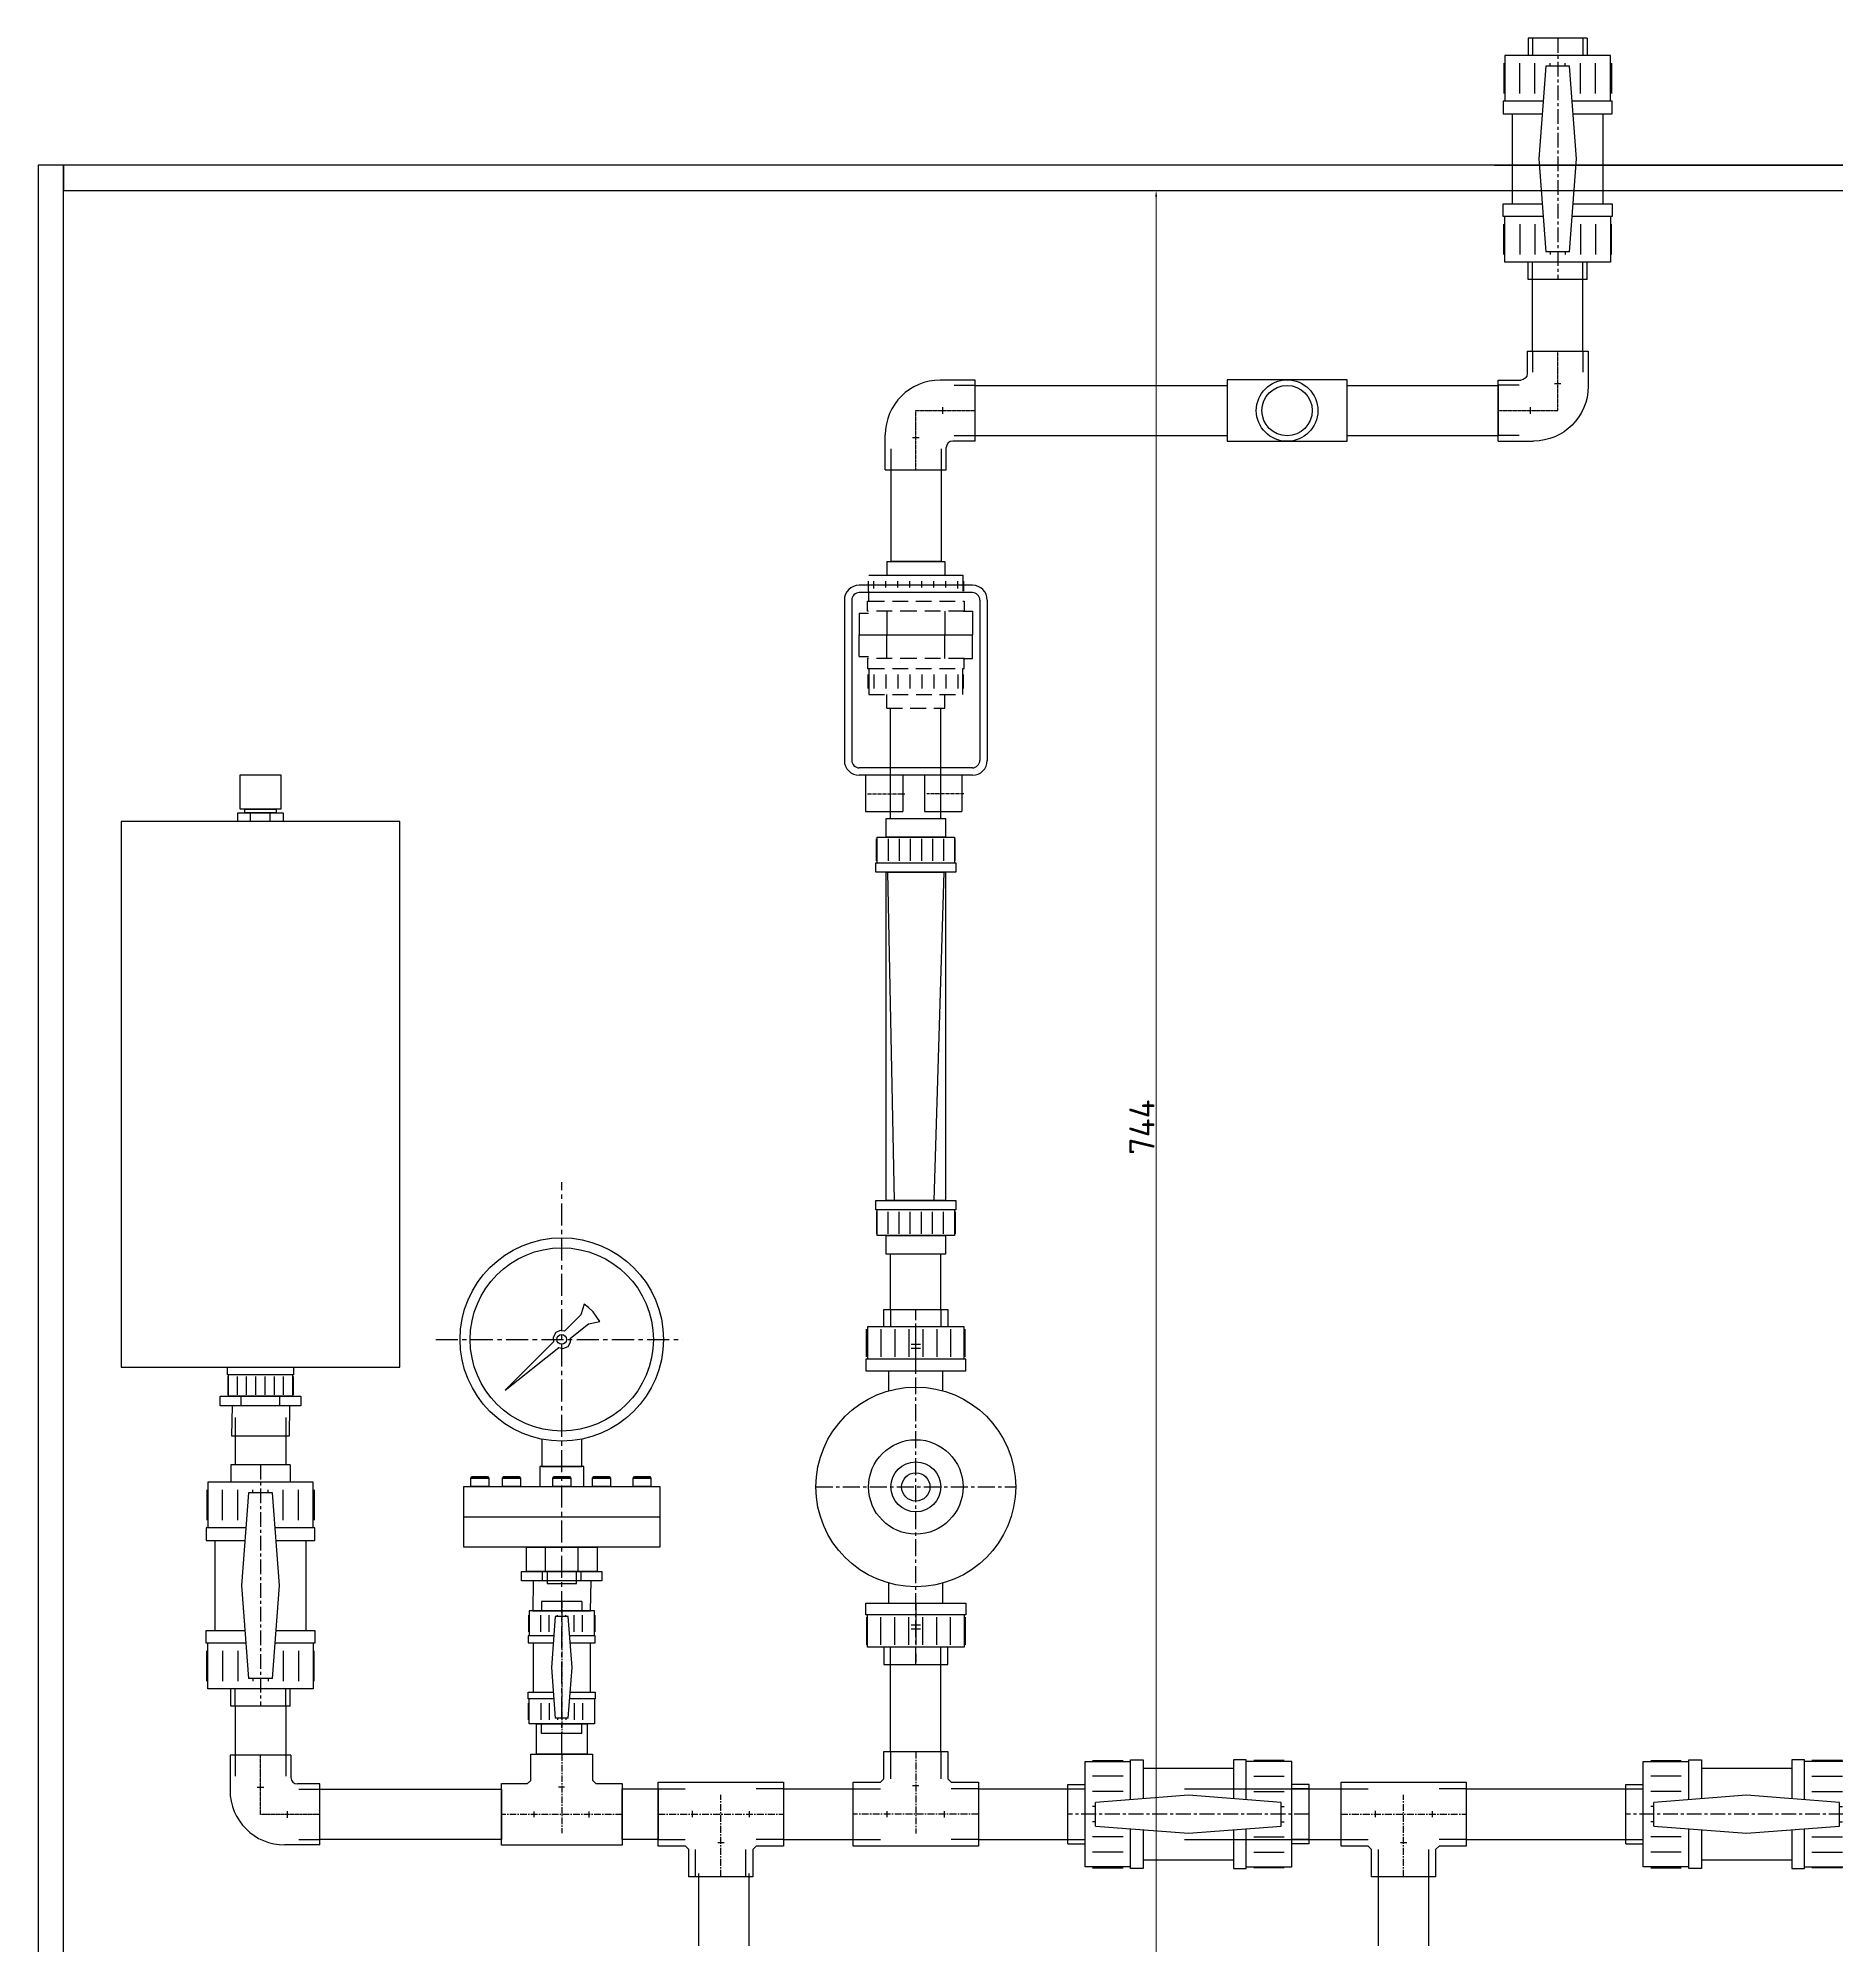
# Model space of a CAD drawing. Header units: inches. Extents: x 13 to 12015, y 11 to 4983.
# Drawn here: x 6509 to 7223, y 4225 to 4983 of the extents above; entities that cross this region are included whole.
import ezdxf

# ---------------------------------------------------------------- set-up
doc = ezdxf.new("R2010")
doc.units = ezdxf.units.IN
doc.header["$MEASUREMENT"] = 0
for name, pattern in [('004_(М5) Пунктир 4мм на 2мм', [0]), ('005_(М5) Пунктир 5мм на 2мм', [0]), ('MITTE', [2, 1.25, -0.25, 0.25, -0.25]), ('VERDECKT', [0.375, 0.25, -0.125])]:
    doc.linetypes.add(name, pattern=pattern)
for name, color, linetype in [('KÖRPERKANTE', 7, 'Continuous'), ('Mitte', 6, 'MITTE'), ('VERDECKT', 140, 'VERDECKT')]:
    doc.layers.add(name, color=color, linetype=linetype)
doc.styles.add('Simplex25.085.15', font='isocpeur.ttf', dxfattribs={"height": 2.5})
doc.dimstyles.new('M1.1standart', dxfattribs={"dimtxt": 1, "dimasz": 2.5, "dimexe": 1.25, "dimexo": 0.625, "dimtad": 1, "dimdec": 1, "dimtxsty": 'Simplex25.085.15', "dimcen": 2.5, "dimadec": 0, "dimazin": 0, "dimtfac": 1, "dimtdec": 1, "dimtmove": 0, "dimatfit": 3, "dimldrblk": 'OBLIQUE', "dimfxl": 1.25, "dimlwd": 9, "dimlwe": 9, "dimarcsym": 0})

# ---------------------------------------------------------------- blocks, each defined once
blk = doc.blocks.new('2WEG_15')
for p, q in [((-12.5, 102), (12.5, 102)), ((-12.5, 102), (-12.5, 94.66)), ((12.5, 102), (12.5, 94.66)), ((-22.73, 91.46), (-22.73, 78.62)), ((-16.05, 78.62), (-16.05, 91.46)), ((-9.63, 78.62), (-9.63, 91.46)), ((-8, 51), (-5, 90.23)), ((-5, 90.23), (5, 90.23)), ((-3.21, 90.23), (-3.21, 91.46)), ((3.21, 90.23), (3.21, 91.46)), ((5, 90.23), (8, 51)), ((9.63, 78.62), (9.63, 91.46)), ((16.05, 78.62), (16.05, 91.46)), ((22.73, 91.46), (22.73, 78.62)), ((-22.3, 75.41), (-6.13, 75.41)), ((6.13, 75.41), (22.3, 75.41)), ((-19.29, 31.94), (-19.29, 70.06)), ((19.29, 70.06), (19.29, 31.94)), ((19.29, 70.06), (19.29, 67.68)), ((-5, 11.77), (-8, 51)), ((8, 51), (5, 11.77)), ((-6.54, 31.94), (-23, 31.94)), ((-23, 31.94), (-23, 26.59)), ((-23, 26.59), (-22.3, 26.59)), ((-22.3, 26.59), (-6.13, 26.59)), ((-22.3, 26.59), (-22.3, 7.34)), ((6.13, 26.59), (22.3, 26.59)), ((23, 31.94), (6.54, 31.94)), ((22.3, 7.34), (22.3, 26.59)), ((22.3, 26.59), (23, 26.59)), ((23, 26.59), (23, 31.94)), ((-22.73, 10.54), (-22.73, 23.38)), ((-16.05, 23.38), (-16.05, 10.54)), ((-9.63, 23.38), (-9.63, 10.54)), ((9.63, 23.38), (9.63, 10.54)), ((16.05, 23.38), (16.05, 10.54)), ((22.73, 10.54), (22.73, 23.38)), ((-5, 11.77), (5, 11.77)), ((-3.21, 11.77), (-3.21, 10.54)), ((3.21, 11.77), (3.21, 10.54)), ((-22.3, 7.34), (22.3, 7.34)), ((-12.5, 0), (-12.5, 7.34)), ((-12.5, 0), (12.5, 0)), ((12.5, 0), (12.5, 7.34))]:
    blk.add_line(p, q)
at = {"color": 253, "linetype": 'MITTE', "ltscale": 5}
blk.add_line((0, 102), (0, 0), dxfattribs=at)
blk.add_lwpolyline([(-6.54, 70.06), (-23, 70.06), (-23, 75.41), (-22.3, 75.41), (-22.3, 94.66), (22.3, 94.66), (22.3, 75.41), (23, 75.41), (23, 70.06), (6.54, 70.06)])
blk = doc.blocks.new('t__dn40')
at = {"layer": 'KÖRPERKANTE', "ltscale": 25}
for p, q in [((-26, 2.9), (-26, -2.8)), ((26, 2.7), (26, -2.8)), ((3.1, -26), (-2.7, -26))]:
    blk.add_line(p, q, dxfattribs=at)
at = {"layer": 'KÖRPERKANTE', "ltscale": 25, "flags": 128}
blk.add_lwpolyline([(-57, 29.2), (57, 29.2), (57, -29.2), (32.3, -29.2), (29.2, -32.2), (29.2, -57), (-29.2, -57), (-29.2, -32.3), (-32.2, -29.2), (-57, -29.2), (-57, 29.2)], dxfattribs=at)
at = {"layer": 'Mitte', "color": 253, "ltscale": 5}
for p, q in [((0, -57), (0, 17.7)), ((-57, 0), (57, 0))]:
    blk.add_line(p, q, dxfattribs=at)
blk = doc.blocks.new('2weg_25')
at = {"ltscale": 25}
for p, q in [((-33.2, 118.4), (-33.2, 101.7)), ((-20.8, 101.7), (-20.8, 118.4)), ((-20.2, 132), (20.2, 132)), ((-20.2, 132), (-20.2, 122.5)), ((-12.5, 101.7), (-12.5, 118.4)), ((-10.4, 66), (-6.5, 116.8)), ((-6.5, 116.8), (6.5, 116.8)), ((-4.2, 116.8), (-4.2, 118.4)), ((4.2, 116.8), (4.2, 118.4)), ((6.5, 116.8), (10.4, 66)), ((12.5, 101.7), (12.5, 118.4)), ((20.2, 132), (20.2, 122.5)), ((20.8, 101.7), (20.8, 118.4)), ((33.2, 118.4), (33.2, 101.7)), ((-32.6, 97.6), (-7.9, 97.6)), ((7.9, 97.6), (32.6, 97.6)), ((-28.7, 41.3), (-28.7, 90.7)), ((28.7, 90.7), (28.7, 41.3)), ((28.7, 90.7), (28.7, 87.6)), ((-6.5, 15.2), (-10.4, 66)), ((10.4, 66), (6.5, 15.2)), ((-33.5, 41.3), (-33.5, 34.4)), ((-8.5, 41.3), (-33.5, 41.3)), ((33.5, 41.3), (8.5, 41.3)), ((33.5, 34.4), (33.5, 41.3)), ((-33.5, 34.4), (-32.6, 34.4)), ((-33.2, 13.6), (-33.2, 30.3)), ((-32.6, 34.4), (-7.9, 34.4)), ((-32.6, 34.4), (-32.6, 9.5)), ((-20.8, 30.3), (-20.8, 13.6)), ((-12.5, 30.3), (-12.5, 13.6)), ((7.9, 34.4), (32.6, 34.4)), ((12.5, 30.3), (12.5, 13.6)), ((20.8, 30.3), (20.8, 13.6)), ((32.6, 9.5), (32.6, 34.4)), ((32.6, 34.4), (33.5, 34.4)), ((33.2, 13.6), (33.2, 30.3)), ((-32.6, 9.5), (32.6, 9.5)), ((-20.2, 0), (-20.2, 9.5)), ((-20.2, 0), (20.2, 0)), ((-6.5, 15.2), (6.5, 15.2)), ((-4.2, 15.2), (-4.2, 13.6)), ((4.2, 15.2), (4.2, 13.6)), ((20.2, 0), (20.2, 9.5))]:
    blk.add_line(p, q, dxfattribs=at)
at = {"color": 253, "linetype": 'MITTE', "ltscale": 5}
blk.add_line((0, 132), (0, 0), dxfattribs=at)
at = {"ltscale": 25}
blk.add_lwpolyline([(-8.5, 90.7), (-33.5, 90.7), (-33.5, 97.6), (-32.6, 97.6), (-32.6, 122.5), (32.6, 122.5), (32.6, 97.6), (33.5, 97.6), (33.5, 90.7), (8.5, 90.7)], dxfattribs=at)
blk = doc.blocks.new('90_DN32')
for p, q in [((-45.6, 23.4), (-18.6, 23.4)), ((-45.6, -23.4), (-28.4, -23.4)), ((-23.4, -45.6), (-23.4, -28.4)), ((23.4, -45.6), (23.4, -18.6))]:
    blk.add_line(p, q)
at = {"ltscale": 25}
for p, q in [((-45.6, 23.4), (-45.6, -23.4)), ((-20.8, 2.5), (-20.8, -2.5)), ((-2.5, -20.8), (2.5, -20.8)), ((-23.4, -45.6), (23.4, -45.6))]:
    blk.add_line(p, q, dxfattribs=at)
for centre, radius in [((-18.6, -18.6), 42), ((-28.4, -28.4), 5)]:
    blk.add_arc(centre, radius, 0, 90)
at = {"layer": 'Mitte', "color": 253, "ltscale": 0.3}
for p, q in [((-45.6, 0), (0, 0)), ((0, 0), (0, -45.6))]:
    blk.add_line(p, q, dxfattribs=at)
blk = doc.blocks.new('DRCKHA32')
at = {"color": 253, "linetype": 'MITTE', "ltscale": 10}
for p, q in [((0, -131.3), (0, 131.5)), ((-74, 0), (74, 0))]:
    blk.add_line(p, q, dxfattribs=at)
at = {"ltscale": 25}
for p, q in [((-36.6, 96.4), (-36.6, 116.9)), ((-25.8, 116.9), (-25.8, 96.4)), ((-15.5, 116.9), (-15.5, 96.4)), ((-5.2, 116.9), (-5.2, 96.4)), ((5.2, 116.9), (5.2, 96.4)), ((15.5, 116.9), (15.5, 96.4)), ((25.8, 116.9), (25.8, 96.4)), ((36.6, 96.4), (36.6, 116.9)), ((35.9, 94.7), (-35.9, 94.7)), ((-36.6, -96.4), (-36.6, -116.9)), ((35.9, -94.7), (-35.9, -94.7)), ((-25.8, -116.9), (-25.8, -96.4)), ((-15.5, -116.9), (-15.5, -96.4)), ((-5.2, -116.9), (-5.2, -96.4)), ((5.2, -116.9), (5.2, -96.4)), ((15.5, -116.9), (15.5, -96.4)), ((25.8, -116.9), (25.8, -96.4)), ((36.6, -96.4), (36.6, -116.9))]:
    blk.add_line(p, q, dxfattribs=at)
for p, q in [((-20, 71.2), (-20, 86.1)), ((20, 71.2), (20, 86.1)), ((-20, -85.9), (-20, -71.2)), ((20, -85.9), (20, -71.2))]:
    blk.add_line(p, q)
for points in [[(-23.7, 118.6), (-23.7, 131.5), (23.7, 131.5), (23.7, 118.6)], [(0, 86.1), (37, 86.1), (37, 94.7), (35.9, 94.7), (35.9, 118.6), (-35.9, 118.6), (-35.9, 94.7), (-37, 94.7), (-37, 86.1), (0, 86.1)], [(0, -86.1), (37, -86.1), (37, -94.7), (35.9, -94.7), (35.9, -118.6), (-35.9, -118.6), (-35.9, -94.7), (-37, -94.7), (-37, -86.1), (0, -86.1)], [(-23.7, -118.6), (-23.7, -131.5), (23.7, -131.5), (23.7, -118.6)]]:
    blk.add_lwpolyline(points, dxfattribs=at)
for radius in [74, 35, 18.5, 10.5]:
    blk.add_circle((0, 0), radius)
at = {"layer": 'Mitte', "color": 253, "ltscale": 25}
for p, q in [((0, 86.1), (0, 131.5)), ((3.4, 105.5), (-3.4, 105.5)), ((3.4, 102.5), (-3.4, 102.5)), ((0, -86.1), (0, -131.5)), ((3.4, -102.5), (-3.4, -102.5)), ((3.4, -105.5), (-3.4, -105.5))]:
    blk.add_line(p, q, dxfattribs=at)
blk = doc.blocks.new('*D90')
at = {"color": 0, "linetype": 'Continuous', "lineweight": 9, "transparency": 16777216}
for p, q in [((6976.53, 4922.51), (6951.9, 4922.51)), ((6953.15, 4181.04), (6953.15, 4920.01)), ((6976.53, 4178.54), (6951.9, 4178.54))]:
    blk.add_line(p, q, dxfattribs=at)
at = {"color": 0, "transparency": 16777216}
for points in [[(6952.73, 4920.01), (6953.56, 4920.01), (6953.15, 4922.51)], [(6952.73, 4181.04), (6953.56, 4181.04), (6953.15, 4178.54)]]:
    blk.add_solid(points, dxfattribs=at)
at = {"layer": 'Defpoints', "color": 0, "transparency": 16777216}
for p in [(6953.15, 4922.51), (6977.16, 4922.51), (6977.16, 4178.54)]:
    blk.add_point(p, dxfattribs=at)
at = {"color": 0, "transparency": 16777216, "insert": (6947.52, 4550.52), "char_height": 2.5, "attachment_point": 5, "rotation": 90, "style": 'Simplex25.085.15'}
blk.add_mtext('{\\H4x;744}', dxfattribs=at)
blk = doc.blocks.new('_Oblique')
at = {"color": 0, "linetype": 'ByBlock', "lineweight": -2}
blk.add_line((-0.5, -0.5), (0.5, 0.5), dxfattribs=at)

msp = doc.modelspace()

# ---------------------------------------------------------------- linework, layer by layer
at = {"color": 5, "linetype": '004_(М5) Пунктир 4мм на 2мм'}
for p, q in [((7102.5974, 4982.98203), (7102.5974, 4976.08792)), ((7122.5974, 4982.98203), (7122.5974, 4976.08792)), ((7102.5974, 4887.11512), (7102.5974, 4894.00923)), ((7122.5974, 4887.11512), (7122.5974, 4894.00923)), ((6587.48932, 4435.21883), (6587.48932, 4428.32472)), ((6607.48932, 4435.21883), (6607.48932, 4428.32472)), ((6587.48932, 4320.57199), (6587.48932, 4327.4661)), ((6607.48932, 4320.57199), (6607.48932, 4327.4661)), ((6847.7155, 4302.56179), (6847.7155, 4291.76677)), ((6867.7155, 4302.56179), (6867.7155, 4291.76677)), ((6755.41456, 4287.71385), (6766.18743, 4287.71385)), ((6805.11043, 4287.71385), (6794.33757, 4287.71385)), ((6832.86756, 4287.71385), (6843.64043, 4287.71385)), ((6882.56343, 4287.71385), (6871.79056, 4287.71385)), ((6918.03024, 4287.71385), (6924.92435, 4287.71385)), ((7013.89715, 4287.71385), (7007.00304, 4287.71385)), ((7026.56503, 4287.71385), (7037.3379, 4287.71385)), ((7076.2609, 4287.71385), (7065.48804, 4287.71385)), ((7139.68525, 4287.71385), (7146.57936, 4287.71385)), ((6755.41456, 4267.71385), (6766.18743, 4267.71385)), ((6805.11043, 4267.71385), (6794.33757, 4267.71385)), ((6832.86756, 4267.71385), (6843.64043, 4267.71385)), ((6882.56343, 4267.71385), (6871.79056, 4267.71385)), ((6918.03024, 4267.71385), (6924.92435, 4267.71385)), ((7013.89715, 4267.71385), (7007.00304, 4267.71385)), ((7026.56503, 4267.71385), (7037.3379, 4267.71385)), ((7076.2609, 4267.71385), (7065.48804, 4267.71385)), ((7139.68525, 4267.71385), (7146.57936, 4267.71385)), ((6770.2625, 4252.86592), (6770.2625, 4263.66094)), ((6790.2625, 4252.86592), (6790.2625, 4263.66094)), ((7041.41297, 4252.86592), (7041.41297, 4263.66094)), ((7061.41297, 4252.86592), (7061.41297, 4263.66094))]:
    msp.add_line(p, q, dxfattribs=at)
at = {"color": 30, "true_color": 0xf8991e}
for p, q in [((6519.19548, 2832.50775), (6519.19548, 4932.50775)), ((6519.19548, 4922.50775), (7849.19548, 4922.50775))]:
    msp.add_line(p, q, dxfattribs=at)
for p, q in [((6519.19548, 4932.50775), (6519.19548, 4922.50775)), ((7102.5974, 4858.68786), (7102.5974, 4887.11512)), ((7122.5974, 4858.68786), (7122.5974, 4887.11512)), ((6847.75221, 4811.51399), (6847.75221, 4775.18889)), ((6867.75221, 4811.51399), (6867.75221, 4775.18889)), ((6847.7155, 4673.09788), (6847.7155, 4716.8813)), ((6867.7155, 4673.09788), (6867.7155, 4716.8813)), ((6593.34214, 4675.32624), (6593.34214, 4671.93293)), ((6601.25072, 4675.32624), (6601.25072, 4671.93293)), ((6837.74246, 4675.86962), (6852.52314, 4675.86962)), ((6861.22282, 4675.86962), (6876.0035, 4675.86962)), ((6869.54049, 4651.8122), (6845.8905, 4651.8122)), ((6845.8905, 4521.38355), (6869.54049, 4521.38355)), ((6847.7155, 4478.14305), (6847.7155, 4500.09788)), ((6867.7155, 4478.14305), (6867.7155, 4500.09788)), ((6847.7155, 4478.14305), (6847.7155, 4471.22527)), ((6867.7155, 4478.14305), (6867.7155, 4471.22527)), ((6587.67693, 4455.23122), (6607.30171, 4455.23122)), ((6587.48932, 4428.32472), (6587.48932, 4416.4389)), ((6607.48932, 4428.32472), (6607.48932, 4416.4389)), ((6678.19293, 4395.73241), (6756.04503, 4395.73241)), ((6710.50264, 4383.69342), (6710.50264, 4374.11836)), ((6723.54009, 4383.69342), (6723.54009, 4374.11836)), ((6847.7155, 4337.18243), (6847.7155, 4344.1002)), ((6867.7155, 4337.18243), (6867.7155, 4344.1002)), ((6847.7155, 4302.56179), (6847.7155, 4337.18243)), ((6867.7155, 4302.56179), (6867.7155, 4337.18243)), ((6587.48932, 4320.57199), (6587.48932, 4301.53055)), ((6607.48932, 4320.57199), (6607.48932, 4301.53055)), ((6805.11043, 4287.71385), (6832.86756, 4287.71385)), ((6882.56343, 4287.71385), (6918.03024, 4287.71385)), ((6964.40169, 4287.71385), (7027.82603, 4287.71385)), ((7076.2609, 4287.71385), (7139.68525, 4287.71385)), ((6805.11043, 4267.71385), (6832.86756, 4267.71385)), ((6882.56343, 4267.71385), (6918.03024, 4267.71385)), ((6964.40169, 4267.71385), (7027.82603, 4267.71385)), ((7076.2609, 4267.71385), (7139.68525, 4267.71385)), ((6771.52349, 4225.42381), (6771.56021, 4254.12691)), ((6791.48678, 4225.42381), (6791.52349, 4254.12691)), ((7041.41297, 4225.42381), (7041.44968, 4254.12691)), ((7061.37626, 4225.42381), (7061.41297, 4254.12691))]:
    msp.add_line(p, q)
at = {"color": 5, "linetype": '005_(М5) Пунктир 5мм на 2мм'}
for p, q in [((7102.5974, 4858.68786), (7102.5974, 4850.35453)), ((7122.5974, 4858.68786), (7122.5974, 4850.35453)), ((6881.30243, 4845.10093), (6872.9691, 4845.10093)), ((7097.3438, 4845.13764), (7089.01047, 4845.13764)), ((6847.75221, 4819.84732), (6847.75221, 4811.51399)), ((6867.75221, 4819.84732), (6867.75221, 4811.51399)), ((6881.30243, 4825.10093), (6872.9691, 4825.10093)), ((7097.3438, 4825.13764), (7089.01047, 4825.13764)), ((6587.48932, 4301.18598), (6587.48932, 4292.85265)), ((6607.48932, 4301.18598), (6607.48932, 4292.85265)), ((6612.74292, 4287.63576), (6621.07626, 4287.63576)), ((6612.74292, 4267.63576), (6621.07626, 4267.63576))]:
    msp.add_line(p, q, dxfattribs=at)
at = {"color": 7, "ltscale": 25}
for p, q in [((6846.14148, 4775.18889), (6869.28951, 4775.18889)), ((6846.14148, 4775.18889), (6846.14148, 4769.75546)), ((6869.28951, 4775.18889), (6869.28951, 4769.75546)), ((6839.05559, 4769.75546), (6876.3754, 4769.75546))]:
    msp.add_line(p, q, dxfattribs=at)
at = {"color": 7}
for p, q in [((6867.49865, 4775.18889), (6847.93234, 4775.18889)), ((6838.73862, 4767.37822), (6838.73862, 4763.33326)), ((6876.3754, 4769.75546), (6876.3754, 4763.33326)), ((6876.69237, 4767.37822), (6876.69237, 4763.33326)), ((6832.29272, 4759.83094), (6832.29272, 4696.17545)), ((6880.18213, 4762.78707), (6835.24886, 4762.78707)), ((6886.09441, 4759.83094), (6886.09441, 4696.17545)), ((6880.18213, 4693.21931), (6835.24886, 4693.21931))]:
    msp.add_line(p, q, dxfattribs=at)
at = {"color": 253}
for p, q in [((6838.54052, 4755.44316), (6838.54052, 4759.40524)), ((6839.05559, 4759.40524), (6839.05559, 4763.33326)), ((6876.89047, 4759.40524), (6876.89047, 4755.44316)), ((6876.49915, 4755.44316), (6880.21675, 4755.44316)), ((6835.21424, 4746.03509), (6880.21675, 4746.03509)), ((6838.54052, 4736.62703), (6838.54052, 4732.66495)), ((6876.49915, 4736.62703), (6880.21675, 4736.62703)), ((6876.89047, 4732.66495), (6876.89047, 4736.62703)), ((6838.73862, 4724.69197), (6838.73862, 4730.2877)), ((6839.05559, 4732.66495), (6839.05559, 4722.31472)), ((6876.3754, 4722.31472), (6876.3754, 4732.66495)), ((6876.69237, 4724.69197), (6876.69237, 4730.2877))]:
    msp.add_line(p, q, dxfattribs=at)
at = {"color": 7, "linetype": 'MITTE'}
for p, q in [((6838.58497, 4682.87283), (6853.36565, 4682.87283)), ((6876.84602, 4682.87283), (6862.06534, 4682.87283))]:
    msp.add_line(p, q, dxfattribs=at)
at = {"ltscale": 25}
for p, q in [((6842.06933, 4656.22994), (6842.06933, 4664.99038)), ((6842.36385, 4655.49365), (6842.36385, 4665.72667)), ((6842.36385, 4665.72667), (6873.06714, 4665.72667)), ((6846.67114, 4664.99038), (6846.67114, 4656.22994)), ((6851.08888, 4664.99038), (6851.08888, 4656.22994)), ((6855.50662, 4664.99038), (6855.50662, 4656.22994)), ((6859.92437, 4664.99038), (6859.92437, 4656.22994)), ((6864.34211, 4664.99038), (6864.34211, 4656.22994)), ((6868.75985, 4664.99038), (6868.75985, 4656.22994)), ((6873.06714, 4665.72667), (6873.06714, 4655.49365)), ((6873.36166, 4656.22994), (6873.36166, 4664.99038)), ((6841.88526, 4655.49365), (6842.36385, 4655.49365)), ((6841.88526, 4651.8122), (6841.88526, 4655.49365)), ((6857.7155, 4651.8122), (6841.88526, 4651.8122)), ((6842.36385, 4655.49365), (6873.06714, 4655.49365)), ((6873.54573, 4651.8122), (6857.7155, 4651.8122)), ((6873.06714, 4655.49365), (6873.54573, 4655.49365)), ((6873.54573, 4655.49365), (6873.54573, 4651.8122)), ((6841.88526, 4521.38355), (6857.7155, 4521.38355)), ((6841.88526, 4517.7021), (6841.88526, 4521.38355)), ((6842.36385, 4517.7021), (6841.88526, 4517.7021)), ((6842.06933, 4516.96581), (6842.06933, 4508.20538)), ((6842.36385, 4507.46909), (6842.36385, 4517.7021)), ((6873.06714, 4517.7021), (6842.36385, 4517.7021)), ((6846.67114, 4508.20538), (6846.67114, 4516.96581)), ((6851.08888, 4508.20538), (6851.08888, 4516.96581)), ((6855.50662, 4508.20538), (6855.50662, 4516.96581)), ((6857.7155, 4521.38355), (6873.54573, 4521.38355)), ((6859.92437, 4508.20538), (6859.92437, 4516.96581)), ((6864.34211, 4508.20538), (6864.34211, 4516.96581)), ((6868.75985, 4508.20538), (6868.75985, 4516.96581)), ((6873.06714, 4517.7021), (6873.06714, 4507.46909)), ((6873.54573, 4517.7021), (6873.06714, 4517.7021)), ((6873.36166, 4516.96581), (6873.36166, 4508.20538)), ((6873.54573, 4521.38355), (6873.54573, 4517.7021)), ((6873.06714, 4507.46909), (6842.36385, 4507.46909)), ((6584.35337, 4455.23122), (6597.48932, 4455.23122)), ((6584.35337, 4452.17635), (6584.35337, 4455.23122)), ((6597.48932, 4455.23122), (6610.62527, 4455.23122)), ((6610.62527, 4455.23122), (6610.62527, 4452.17635)), ((6584.75051, 4452.17635), (6584.35337, 4452.17635)), ((6584.50612, 4451.56538), (6584.50612, 4444.29596)), ((6584.75051, 4443.68499), (6584.75051, 4452.17635)), ((6610.22813, 4452.17635), (6584.75051, 4452.17635)), ((6588.3247, 4444.29596), (6588.3247, 4451.56538)), ((6591.99055, 4444.29596), (6591.99055, 4451.56538)), ((6595.6564, 4444.29596), (6595.6564, 4451.56538)), ((6599.32224, 4444.29596), (6599.32224, 4451.56538)), ((6602.98809, 4444.29596), (6602.98809, 4451.56538)), ((6606.65393, 4444.29596), (6606.65393, 4451.56538)), ((6610.22813, 4452.17635), (6610.22813, 4443.68499)), ((6610.62527, 4452.17635), (6610.22813, 4452.17635)), ((6610.47252, 4451.56538), (6610.47252, 4444.29596)), ((6610.22813, 4443.68499), (6584.75051, 4443.68499))]:
    msp.add_line(p, q, dxfattribs=at)
at = {"color": 5}
for p, q in [((6589.67304, 4443.68499), (6589.67304, 4439.90002)), ((6605.0762, 4443.68499), (6605.0762, 4439.90002)), ((6709.3027, 4374.11836), (6709.3027, 4370.33339)), ((6724.70586, 4374.11836), (6724.70586, 4370.33339))]:
    msp.add_line(p, q, dxfattribs=at)
at = {"color": 30, "true_color": 0xf8991e}
for points in [[(7369.34346, 4932.50775), (6509.19548, 4932.50775), (6509.19548, 3797.73014)], [(7369.34346, 4932.50775), (6509.19548, 4932.50775), (6509.19548, 3797.73014)], [(7087.46662, 4932.50775), (7377.70109, 4932.50775)]]:
    msp.add_lwpolyline(points, dxfattribs=at)
for points in [[(6881.30243, 4845.10093), (6981.30243, 4845.10093), (6981.30243, 4825.10093), (6881.30243, 4825.10093)], [(7029.01047, 4822.88097), (7029.01047, 4847.32088), (6981.30243, 4847.32088), (6981.30243, 4822.88097)], [(7029.01047, 4845.10093), (7089.01047, 4845.10093), (7089.01047, 4825.10093), (7029.01047, 4825.10093)], [(6605.51531, 4690.39271), (6605.51531, 4676.77412), (6589.46333, 4676.77412), (6589.46333, 4690.39271)], [(6589.46333, 4690.39271), (6605.51531, 4690.39271), (6605.51531, 4676.77412), (6589.46333, 4676.77412)], [(6588.49991, 4675.32624), (6606.47873, 4675.32624), (6606.47873, 4671.93293), (6588.49991, 4671.93293)], [(6591.2571, 4676.77412), (6603.72154, 4676.77412), (6603.72154, 4675.32624), (6591.2571, 4675.32624)], [(6652.86864, 4455.23122), (6652.86864, 4671.93293), (6542.10999, 4671.93293), (6542.10999, 4455.23122)], [(6869.536, 4665.72667), (6845.89499, 4665.72667), (6845.89499, 4673.09788), (6869.536, 4673.09788)], [(6845.8905, 4651.8122), (6869.54049, 4651.8122), (6869.54049, 4521.38355), (6845.8905, 4521.38355)], [(6868.82607, 4651.8122), (6864.86697, 4521.38355), (6849.24197, 4521.38355), (6846.60492, 4651.8122)], [(6845.89499, 4507.46909), (6869.536, 4507.46909), (6869.536, 4500.09788), (6845.89499, 4500.09788)], [(6729.59277, 4477.20819), (6727.67444, 4478.95875), (6726.07005, 4480.25918), (6724.67408, 4475.9762), (6718.16699, 4469.50773), (6716.52044, 4469.73273), (6714.76769, 4469.00445), (6713.70322, 4466.94759), (6713.9039, 4465.26994), (6694.6049, 4446.0855), (6715.90759, 4463.01741), (6717.55043, 4462.62259), (6719.71732, 4463.44011), (6720.64489, 4465.09607), (6720.61329, 4466.75761), (6727.79598, 4472.46659), (6732.21246, 4473.35394), (6731.10785, 4475.09894)], [(6681.02075, 4411.12295), (6688.13585, 4411.12295), (6688.13585, 4407.77139), (6681.02075, 4407.77139)], [(6693.55519, 4411.12295), (6700.6703, 4411.12295), (6700.6703, 4407.77139), (6693.55519, 4407.77139)], [(6713.56143, 4411.12295), (6720.67653, 4411.12295), (6720.67653, 4407.77139), (6713.56143, 4407.77139)], [(6729.29818, 4411.12295), (6736.41328, 4411.12295), (6736.41328, 4407.77139), (6729.29818, 4407.77139)], [(6745.41291, 4411.12295), (6752.52802, 4411.12295), (6752.52802, 4407.77139), (6745.41291, 4407.77139)], [(6678.19293, 4407.77139), (6756.04503, 4407.77139), (6756.04503, 4383.69342), (6678.19293, 4383.69342)], [(6703.11437, 4383.69342), (6731.1236, 4383.69342), (6731.1236, 4374.11836), (6703.11437, 4374.11836)], [(6621.07626, 4287.59904), (6693.18747, 4287.63153), (6693.18747, 4267.63153), (6621.07626, 4267.59904)], [(6741.05049, 4287.73984), (6755.41456, 4287.73984), (6755.41456, 4267.68787), (6741.05049, 4267.68787)]]:
    msp.add_lwpolyline(points, close=True)
at = {"color": 5}
for points in [[(6581.51873, 4443.68499), (6613.45991, 4443.68499), (6613.45991, 4439.90002), (6581.51873, 4439.90002)], [(6586.02371, 4427.99422), (6608.95492, 4427.99422), (6609.12725, 4439.90002), (6586.19604, 4439.90002)], [(6701.1484, 4374.11836), (6733.08957, 4374.11836), (6733.08957, 4370.33339), (6701.1484, 4370.33339)], [(6705.65338, 4358.42759), (6728.58459, 4358.42759), (6728.75691, 4370.33339), (6705.8257, 4370.33339)], [(6707.0865, 4313.56954), (6727.15147, 4313.56954), (6727.15147, 4301.53055), (6707.0865, 4301.53055)]]:
    msp.add_lwpolyline(points, close=True, dxfattribs=at)
for points in [[(6709.1681, 4426.64599), (6709.1681, 4415.76067), (6725.06986, 4415.76067), (6725.06986, 4426.64599)], [(6681.02075, 4411.12295), (6681.5809, 4411.80399), (6687.69016, 4411.80399), (6688.13585, 4411.12295), (6681.02075, 4411.12295)], [(6693.55519, 4411.12295), (6694.11535, 4411.80399), (6700.22461, 4411.80399), (6700.6703, 4411.12295), (6693.55519, 4411.12295)], [(6725.87954, 4407.77139), (6725.87954, 4415.76067), (6708.35842, 4415.76067), (6708.35842, 4407.77139)], [(6713.56143, 4411.12295), (6714.12158, 4411.80399), (6720.23085, 4411.80399), (6720.67653, 4411.12295), (6713.56143, 4411.12295)], [(6729.29818, 4411.12295), (6729.85833, 4411.80399), (6735.96759, 4411.80399), (6736.41328, 4411.12295), (6729.29818, 4411.12295)], [(6745.41291, 4411.12295), (6745.97307, 4411.80399), (6752.08233, 4411.80399), (6752.52802, 4411.12295), (6745.41291, 4411.12295)], [(6711.26694, 4374.11836), (6711.26694, 4369.327), (6722.97103, 4369.327), (6722.97103, 4374.11836), (6711.26694, 4374.11836)]]:
    msp.add_lwpolyline(points)
for centre, radius in [((7005.15645, 4835.10093), 12.21995), ((7005.15645, 4835.10093), 10), ((6717.11898, 4466.22712), 40.3718), ((6717.11898, 4466.22712), 36.37589), ((6717.11898, 4466.22712), 1.92619)]:
    msp.add_circle(centre, radius)
at = {"color": 7}
for centre, radius, start, end in [((6835.24886, 4759.83094), 5.91227, 90, 180), ((6880.18213, 4759.83094), 5.91227, 0, 90), ((6835.24886, 4759.83094), 2.95614, 90, 180), ((6880.18213, 4759.83094), 2.95614, 0, 90), ((6835.24886, 4696.17545), 5.91227, 180, 270), ((6835.24886, 4696.17545), 2.95614, 180, 270), ((6880.18213, 4696.17545), 5.91227, 270, 0), ((6880.18213, 4696.17545), 2.95614, 270, 0)]:
    msp.add_arc(centre, radius, start, end, dxfattribs=at)
at = {"layer": 'KÖRPERKANTE', "color": 7}
for p, q in [((6880.18213, 4765.74321), (6835.24886, 4765.74321)), ((6841.07476, 4764.3954), (6841.07476, 4767.37822)), ((6845.82926, 4764.81874), (6845.82926, 4767.37822)), ((6850.58375, 4764.81874), (6850.58375, 4767.37822)), ((6855.33825, 4764.81874), (6855.33825, 4767.37822)), ((6855.33825, 4766.47099), (6855.33825, 4767.37822)), ((6860.09274, 4764.81874), (6860.09274, 4767.37822)), ((6860.09274, 4766.47099), (6860.09274, 4767.37822)), ((6864.84724, 4764.81874), (6864.84724, 4767.37822)), ((6869.60173, 4764.81874), (6869.60173, 4767.37822)), ((6874.35623, 4764.3954), (6874.35623, 4767.37822)), ((6829.33658, 4759.83094), (6829.33658, 4696.17545)), ((6883.13827, 4759.83094), (6883.13827, 4696.17545)), ((6880.18213, 4690.26318), (6835.24886, 4690.26318)), ((6837.74246, 4690.26318), (6837.74246, 4675.86962)), ((6852.52314, 4690.26318), (6852.52314, 4675.86962)), ((6861.22282, 4690.26318), (6861.22282, 4675.86962)), ((6876.0035, 4690.26318), (6876.0035, 4675.86962))]:
    msp.add_line(p, q, dxfattribs=at)
at = {"layer": 'KÖRPERKANTE', "color": 253}
for p, q in [((6835.21424, 4754.64427), (6835.21424, 4746.03509)), ((6835.21424, 4754.64427), (6838.93184, 4754.64427)), ((6880.21675, 4755.44316), (6880.21675, 4746.03509)), ((6835.21424, 4737.42592), (6835.21424, 4746.03509)), ((6880.21675, 4736.62703), (6880.21675, 4746.03509)), ((6835.21424, 4737.42592), (6838.93184, 4737.42592))]:
    msp.add_line(p, q, dxfattribs=at)
at = {"layer": 'Mitte', "color": 253, "ltscale": 7}
for p, q in [((6717.11898, 4301.53055), (6717.11898, 4528.70743)), ((6667.06276, 4466.22712), (6765.12571, 4466.22712))]:
    msp.add_line(p, q, dxfattribs=at)
at = {"layer": 'VERDECKT', "color": 253, "ltscale": 25}
for p, q in [((6838.54052, 4759.40524), (6839.05559, 4759.40524)), ((6839.05559, 4759.40524), (6857.7155, 4759.40524)), ((6857.7155, 4759.40524), (6876.3754, 4759.40524)), ((6876.3754, 4759.40524), (6876.89047, 4759.40524)), ((6857.7155, 4755.44316), (6838.54052, 4755.44316)), ((6876.89047, 4755.44316), (6857.7155, 4755.44316)), ((6857.7155, 4736.62703), (6838.54052, 4736.62703)), ((6876.89047, 4736.62703), (6857.7155, 4736.62703)), ((6838.54052, 4732.66495), (6839.05559, 4732.66495)), ((6839.05559, 4732.66495), (6857.7155, 4732.66495)), ((6841.07476, 4730.2877), (6841.07476, 4724.69197)), ((6845.82926, 4730.2877), (6845.82926, 4724.69197)), ((6850.58375, 4730.2877), (6850.58375, 4724.69197)), ((6855.33825, 4730.2877), (6855.33825, 4724.69197)), ((6857.7155, 4732.66495), (6876.3754, 4732.66495)), ((6860.09274, 4730.2877), (6860.09274, 4724.69197)), ((6864.84724, 4730.2877), (6864.84724, 4724.69197)), ((6869.60173, 4730.2877), (6869.60173, 4724.69197)), ((6874.35623, 4730.2877), (6874.35623, 4724.69197)), ((6876.3754, 4732.66495), (6876.89047, 4732.66495)), ((6839.05559, 4722.31472), (6876.3754, 4722.31472)), ((6846.14148, 4716.8813), (6846.14148, 4722.31472)), ((6860.09274, 4725.5992), (6860.09274, 4724.69197)), ((6869.28951, 4716.8813), (6869.28951, 4722.31472)), ((6846.14148, 4716.8813), (6869.28951, 4716.8813))]:
    msp.add_line(p, q, dxfattribs=at)
at = {"layer": 'VERDECKT', "color": 253}
for p, q in [((6846.14148, 4755.44316), (6846.14148, 4746.03509)), ((6869.28951, 4755.44316), (6869.28951, 4746.03509)), ((6846.14148, 4736.62703), (6846.14148, 4746.03509)), ((6869.28951, 4736.62703), (6869.28951, 4746.03509))]:
    msp.add_line(p, q, dxfattribs=at)
at = {"layer": 'VERDECKT', "color": 7, "ltscale": 25}
msp.add_line((6855.33825, 4725.5992), (6855.33825, 4724.69197), dxfattribs=at)

# ---------------------------------------------------------------- block references
for name, p, xscale, yscale, zscale in [('2WEG_15', (7112.5974, 4887.11512), -0.9398716597812283, 0.9398716597812283, 0.9398716597812283), ('DRCKHA32', (6857.7155, 4407.66274), 0.5359719349855878, 0.5359719349855878, 0.5359719349855878), ('2WEG_15', (6597.48932, 4320.57199), -0.9398716597812283, 0.9398716597812283, 0.9398716597812283), ('2weg_25', (6717.11898, 4309.80174), -0.3969216440037411, 0.3969216440037411, 0.3969216440037411), ('t__dn40', (6780.2625, 4277.71385), 0.435928668398155, 0.435928668398155, 0.435928668398155), ('t__dn40', (7051.41297, 4277.71385), 0.435928668398155, 0.435928668398155, 0.435928668398155)]:
    msp.add_blockref(name, p, dxfattribs=dict(xscale=xscale, yscale=yscale, zscale=zscale))
for name, p, xscale, yscale, zscale, rotation in [('90_DN32', (7112.5974, 4835.10093), -0.5172573869406528, 0.5172573869406528, 0.5172573869406528, 180), ('90_DN32', (6857.7155, 4835.10093), 0.5172573869406528, 0.5172573869406528, 0.5172573869406528, 89.99999999999999), ('90_DN32', (6597.48932, 4277.59904), 0.5172573869406528, 0.5172573869406528, 0.5172573869406528, 180), ('t__dn40', (6717.11898, 4277.59904), 0.4198510502246598, 0.4198510502246598, 0.4198510502246598, 180), ('t__dn40', (6857.7155, 4277.71385), 0.435928668398155, 0.435928668398155, 0.435928668398155, 180), ('2WEG_15', (6918.03024, 4277.71385), -0.9398716597812283, 0.9398716597812283, 0.9398716597812283, 270), ('2WEG_15', (7139.68525, 4277.71385), -0.9398716597812283, 0.9398716597812283, 0.9398716597812283, 270)]:
    msp.add_blockref(name, p, dxfattribs=dict(xscale=xscale, yscale=yscale, zscale=zscale, rotation=rotation))

# ---------------------------------------------------------------- dimensions: what is measured, and where the dimension line sits
dim = msp.add_linear_dim(base=(6953.14602, 4922.50775), p1=(6977.15688, 4178.53996), p2=(6977.15688, 4922.50775), angle=90, text='{\\H4x;<>}', dimstyle='M1.1standart', override={"dimarcsym": 1})
dim.commit()
dim.dimension.update_dxf_attribs({"geometry": '*D90', "text_midpoint": (6947.52102, 4550.52386)})

doc.saveas('drawing.dxf')
